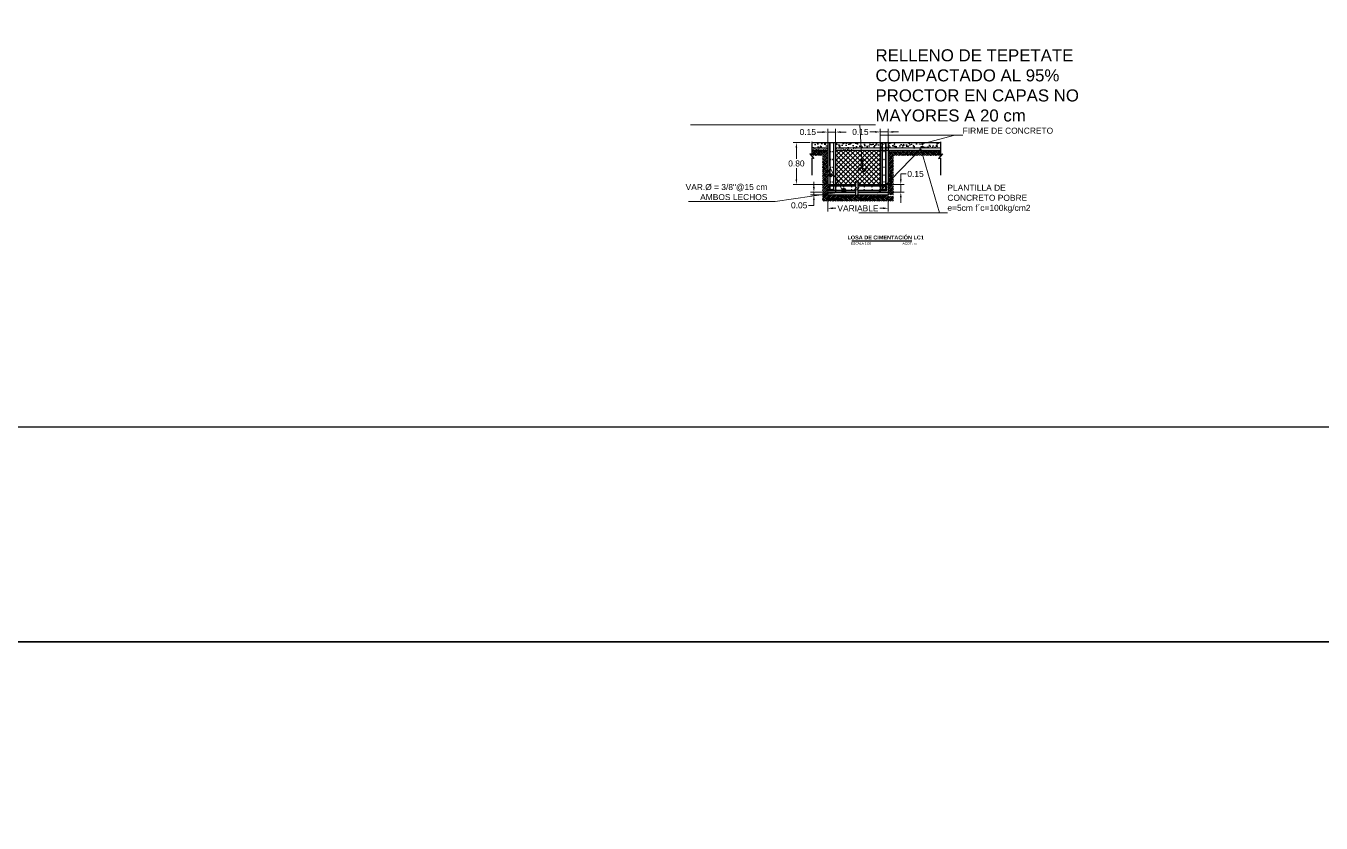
# Model space of a CAD drawing. Header units: metres. Extents: x 14 to 161, y 5 to 309.
# Drawn here: x 105.04 to 129.81, y 239.77 to 255.01 of the extents above; entities that cross this region are included whole.
import ezdxf
from ezdxf import colors
from ezdxf.entities.mleader import LeaderData, LeaderLine
from ezdxf.enums import TextEntityAlignment as Align
from ezdxf.math import Vec2, Vec3

# ---------------------------------------------------------------- set-up
doc = ezdxf.new("R2010")
doc.units = ezdxf.units.M
doc.header["$PDMODE"] = 35
doc.linetypes.add('CENTRO2', pattern=[0.9, 0.6, -0.1, 0.1, -0.1])
for name, color, linetype, lineweight in [('E-Armado', 2, 'Continuous', 18), ('E-Hatch', 1, 'Continuous', 5), ('E-LCent', 8, 'CENTRO2', 5), ('E-Plantilla', 2, 'Continuous', 20), ('E-Varilla', 3, 'Continuous', 18)]:
    doc.layers.add(name, color=color, linetype=linetype, lineweight=lineweight)
for name, color, linetype in [('E-Cotas', 2, 'Continuous'), ('E-Firme', 5, 'Continuous'), ('E-Pie', 1, 'Continuous'), ('E-Titulo', 2, 'Continuous'), ('E-Zapata', 4, 'Continuous')]:
    doc.layers.add(name, color=color, linetype=linetype)
doc.styles.add('General', font='arial.ttf', dxfattribs={"height": 2.3})
doc.styles.add('Texto_Minimo', font='arial.ttf', dxfattribs={"height": 1.8})
doc.styles.add('Titulos', font='', dxfattribs={"height": 6})
doc.styles.get('Titulos').set_extended_font_data('Arial', bold=True)
doc.dimstyles.new('Generales', dxfattribs={"dimscale": 0, "dimtxt": 2.3, "dimasz": 2, "dimexe": 1.25, "dimexo": 0.625, "dimtad": 0, "dimtih": 1, "dimtoh": 1, "dimzin": 1, "dimdsep": 46, "dimtxsty": 'General', "dimcen": 2, "dimclrd": 2, "dimclre": 2, "dimclrt": 3, "dimadec": 0, "dimazin": 0, "dimtfac": 1, "dimtmove": 0, "dimatfit": 3, "dimfxl": 1, "dimlwd": 13, "dimlwe": 13, "dimarcsym": 0})

# ---------------------------------------------------------------- blocks, each defined once
blk = doc.blocks.new('*U521')
at = {"layer": 'E-Armado', "color": 3}
blk.add_circle((0, 0), 0.0476, dxfattribs=at)
at = {"layer": 'E-LCent', "ltscale": 0.05}
for p, q in [((-0.0952, 0), (0.0952, 0)), ((0, -0.0952), (0, 0.0952))]:
    blk.add_line(p, q, dxfattribs=at)
blk = doc.blocks.new('*D1149')
at = {"layer": 'Defpoints', "color": 0, "ltscale": 0.5, "transparency": 16777216}
for p in [(120.075, 252.776, 0), (119.779, 251.976), (120.378, 251.976, 0)]:
    blk.add_point(p, dxfattribs=at)
at = {"layer": 'E-Cotas', "color": 2, "linetype": 'Continuous', "lineweight": 13, "ltscale": 0.5, "transparency": 16777216}
for p, q in [((120.043, 252.776), (119.716, 252.776)), ((119.779, 252.676), (119.779, 252.466)), ((119.779, 252.076), (119.779, 252.286)), ((120.346, 251.976), (119.716, 251.976))]:
    blk.add_line(p, q, dxfattribs=at)
at = {"layer": 'E-Cotas', "color": 2, "ltscale": 0.5, "transparency": 16777216}
for points in [[(119.762, 252.676), (119.795, 252.676), (119.779, 252.776)], [(119.762, 252.076), (119.795, 252.076), (119.779, 251.976)]]:
    blk.add_solid(points, dxfattribs=at)
at = {"layer": 'E-Cotas', "color": 3, "ltscale": 0.5, "transparency": 16777216, "insert": (119.779, 252.376), "char_height": 0.115, "attachment_point": 5, "style": 'General'}
blk.add_mtext('0.80', dxfattribs=at)
blk = doc.blocks.new('*D1150')
at = {"layer": 'Defpoints', "color": 0, "ltscale": 0.5, "transparency": 16777216}
for p in [(120.113, 251.776), (120.378, 251.826, 0), (120.378, 251.776, 0)]:
    blk.add_point(p, dxfattribs=at)
at = {"layer": 'E-Cotas', "color": 2, "linetype": 'Continuous', "lineweight": 13, "ltscale": 0.5, "transparency": 16777216}
for p, q in [((120.113, 251.926), (120.113, 252.026)), ((120.346, 251.826), (120.051, 251.826)), ((120.346, 251.776), (120.051, 251.776)), ((120.113, 251.826), (120.113, 251.776)), ((120.113, 251.576), (120.013, 251.576)), ((120.113, 251.676), (120.113, 251.576))]:
    blk.add_line(p, q, dxfattribs=at)
at = {"layer": 'E-Cotas', "color": 2, "ltscale": 0.5, "transparency": 16777216}
for points in [[(120.097, 251.926), (120.13, 251.926), (120.113, 251.826)], [(120.097, 251.676), (120.13, 251.676), (120.113, 251.776)]]:
    blk.add_solid(points, dxfattribs=at)
at = {"layer": 'E-Cotas', "color": 3, "ltscale": 0.5, "transparency": 16777216, "insert": (119.832, 251.576), "char_height": 0.115, "attachment_point": 5, "style": 'General'}
blk.add_mtext('0.05', dxfattribs=at)
blk = doc.blocks.new('*D1151')
at = {"layer": 'Defpoints', "color": 0, "ltscale": 0.5, "transparency": 16777216}
for p in [(120.378, 251.776, 0), (121.534, 251.776, 0), (121.534, 251.52)]:
    blk.add_point(p, dxfattribs=at)
at = {"layer": 'E-Cotas', "color": 2, "linetype": 'Continuous', "lineweight": 13, "ltscale": 0.5, "transparency": 16777216}
for p, q in [((120.378, 251.745), (120.378, 251.458)), ((121.534, 251.745), (121.534, 251.458)), ((120.478, 251.52), (120.536, 251.52)), ((121.434, 251.52), (121.375, 251.52))]:
    blk.add_line(p, q, dxfattribs=at)
at = {"layer": 'E-Cotas', "color": 2, "ltscale": 0.5, "transparency": 16777216}
for points in [[(120.478, 251.537), (120.478, 251.503), (120.378, 251.52)], [(121.434, 251.537), (121.434, 251.503), (121.534, 251.52)]]:
    blk.add_solid(points, dxfattribs=at)
at = {"layer": 'E-Cotas', "color": 3, "ltscale": 0.5, "transparency": 16777216, "insert": (120.956, 251.52), "char_height": 0.115, "attachment_point": 5, "style": 'General'}
blk.add_mtext('VARIABLE', dxfattribs=at)
blk = doc.blocks.new('*D1153')
at = {"layer": 'Defpoints', "color": 0, "ltscale": 0.5, "transparency": 16777216}
for p in [(120.528, 252.977), (120.378, 252.756, 0), (120.528, 252.756, 0)]:
    blk.add_point(p, dxfattribs=at)
at = {"layer": 'E-Cotas', "color": 2, "linetype": 'Continuous', "lineweight": 13, "ltscale": 0.5, "transparency": 16777216}
for p, q in [((120.278, 252.977), (120.178, 252.977)), ((120.378, 252.788), (120.378, 253.039)), ((120.528, 252.977), (120.378, 252.977)), ((120.528, 252.788), (120.528, 253.039)), ((120.628, 252.977), (120.728, 252.977))]:
    blk.add_line(p, q, dxfattribs=at)
at = {"layer": 'E-Cotas', "color": 2, "ltscale": 0.5, "transparency": 16777216}
for points in [[(120.278, 252.993), (120.278, 252.96), (120.378, 252.977)], [(120.628, 252.993), (120.628, 252.96), (120.528, 252.977)]]:
    blk.add_solid(points, dxfattribs=at)
at = {"layer": 'E-Cotas', "color": 3, "ltscale": 0.5, "transparency": 16777216, "insert": (119.997, 252.977), "char_height": 0.115, "attachment_point": 5, "style": 'General'}
blk.add_mtext('0.15', dxfattribs=at)
blk = doc.blocks.new('TITULO2')
blk.add_line((0.485, -0.291), (-0.665, -0.291))
for tag, height, style, p in [('TÍTULO', 2.3, 'General', (-0.114, -0.223)), ('ESCALA', 0.045, 'Texto_Minimo', (-0.489, -0.338)), ('ACOTACIÓN', 0.045, 'Texto_Minimo', (0.263, -0.337))]:
    blk.add_attdef(tag, text='', height=height, dxfattribs=dict(style=style)).set_placement(p, align=Align.MIDDLE_CENTER)
blk = doc.blocks.new('*D1155')
at = {"layer": 'Defpoints', "color": 0, "ltscale": 0.5, "transparency": 16777216}
for p in [(121.384, 252.979), (121.384, 252.756, 0), (121.534, 252.756, 0)]:
    blk.add_point(p, dxfattribs=at)
at = {"layer": 'E-Cotas', "color": 2, "linetype": 'Continuous', "lineweight": 13, "ltscale": 0.5, "transparency": 16777216}
for p, q in [((121.284, 252.979), (121.184, 252.979)), ((121.384, 252.788), (121.384, 253.041)), ((121.534, 252.979), (121.384, 252.979)), ((121.534, 252.788), (121.534, 253.041)), ((121.634, 252.979), (121.734, 252.979))]:
    blk.add_line(p, q, dxfattribs=at)
at = {"layer": 'E-Cotas', "color": 2, "ltscale": 0.5, "transparency": 16777216}
for points in [[(121.284, 252.996), (121.284, 252.962), (121.384, 252.979)], [(121.634, 252.996), (121.634, 252.962), (121.534, 252.979)]]:
    blk.add_solid(points, dxfattribs=at)
at = {"layer": 'E-Cotas', "color": 3, "ltscale": 0.5, "transparency": 16777216, "insert": (121.003, 252.979), "char_height": 0.115, "attachment_point": 5, "style": 'General'}
blk.add_mtext('0.15', dxfattribs=at)
blk = doc.blocks.new('*D1156')
at = {"layer": 'Defpoints', "color": 0, "ltscale": 0.5, "transparency": 16777216}
for p in [(121.534, 251.976, 0), (121.534, 251.826, 0), (121.776, 251.826)]:
    blk.add_point(p, dxfattribs=at)
at = {"layer": 'E-Cotas', "color": 2, "linetype": 'Continuous', "lineweight": 13, "ltscale": 0.5, "transparency": 16777216}
for p, q in [((121.565, 251.976), (121.839, 251.976)), ((121.776, 252.076), (121.776, 252.176)), ((121.776, 252.176), (121.876, 252.176)), ((121.776, 251.826), (121.776, 251.976)), ((121.565, 251.826), (121.839, 251.826)), ((121.776, 251.726), (121.776, 251.626))]:
    blk.add_line(p, q, dxfattribs=at)
at = {"layer": 'E-Cotas', "color": 2, "ltscale": 0.5, "transparency": 16777216}
for points in [[(121.759, 252.076), (121.793, 252.076), (121.776, 251.976)], [(121.759, 251.726), (121.793, 251.726), (121.776, 251.826)]]:
    blk.add_solid(points, dxfattribs=at)
at = {"layer": 'E-Cotas', "color": 3, "ltscale": 0.5, "transparency": 16777216, "insert": (122.057, 252.176), "char_height": 0.115, "attachment_point": 5, "style": 'General'}
blk.add_mtext('0.15', dxfattribs=at)

msp = doc.modelspace()

# ---------------------------------------------------------------- hatches: boundary and pattern name
at = {"layer": 'E-Firme'}
h = msp.add_hatch(dxfattribs=at)
h.set_pattern_fill('AR-CONC', color=3, scale=0.000999, style=0)
h.set_pattern_definition([(50, (-965.72731, 184.31675), (0.182002484, -0.015923146), [0.01903095, -0.20934045]), (355, (-965.72731, 184.31675), (-0.035207583, 0.190865586), [0.01522476, -0.16747236]), (100.451, (-965.71214, 184.31542), (0.14679556, 0.17494157), [0.01617381, -0.17791191]), (46.1842, (-965.7273, 184.3675), (0.27080796, -0.042000286), [0.028546425, -0.314010675]), (96.6356, (-965.70474, 184.364), (0.23716683, 0.24717813), [0.024260715, -0.266867865]), (351.184, (-965.7273, 184.3675), (0.2371672, 0.24717769), [0.02283714, -0.25120854]), (21, (-965.70193, 184.35481), (0.151463265, -0.102163253), [0.01903095, -0.20934045]), (326, (-965.70193, 184.3548), (0.061740226, 0.184003778), [0.01522476, -0.16747236]), (71.4514, (-965.68931, 184.3463), (0.213203074, 0.081840935), [0.01617381, -0.17791191]), (37.5, (-965.72731, 184.31675), (0.0030855146, 0.084470484), [0, -0.165442392, 0, -0.17000982, 0, -0.168106725]), (7.5, (-965.72731, 184.31675), (0.066752843, 0.100080394), [0, -0.096930972, 0, -0.161636202, 0, -0.064070865]), (327.5, (-965.783895, 184.31675), (0.1354550046, -0.0057230152), [0, -0.0634365, 0, -0.19792188, 0, -0.26262711]), (317.5, (-965.80927, 184.31675), (0.147981052, 0.025401065), [0, -0.08246745, 0, -0.131440428, 0, -0.18650331])])
h.paths.add_polyline_path([(120.52756, 252.77648), (120.52756, 252.67648), (122.53692, 252.67648), (122.53692, 252.77648)])
h.paths.add_polyline_path([(120.07458, 252.77648), (120.07458, 252.67648), (120.37756, 252.67648), (120.37756, 252.77648)])
at = {"layer": 'E-Hatch'}
h = msp.add_hatch(dxfattribs=at)
h.set_pattern_fill('EARTH', color=256, scale=0.24975, angle=45, style=0)
h.set_pattern_definition([(45, (-258.625213, 266.526577), (7e-18, 0.088299959), [0.0624375, -0.0624375]), (45, (-258.64177, 266.54313), (7e-18, 0.088299959), [0.0624375, -0.0624375]), (45, (-258.658326, 266.55969), (7e-18, 0.088299959), [0.0624375, -0.0624375]), (135, (-258.658326, 266.570727), (-0.088299959, 1e-17), [0.0624375, -0.0624375]), (135, (-258.64177, 266.58728), (-0.088299959, 1e-17), [0.0624375, -0.0624375]), (135, (-258.625213, 266.60384), (-0.088299959, 1e-17), [0.0624375, -0.0624375])])
h.paths.add_polyline_path([(120.27983, 251.65651), (120.37757, 251.65645), (120.27906, 251.65651)])
h.paths.add_polyline_path([(122.53692, 252.55142), (122.53692, 252.62653), (121.53398, 252.61163), (121.53398, 251.75426), (121.63398, 251.7542), (121.63398, 252.52663), (122.546, 252.52663), (122.57508, 252.5621)])
h.paths.add_polyline_path([(120.03643, 252.5621), (120.0655, 252.52663), (120.27766, 252.52663), (120.2776, 251.65651), (121.6349, 251.65651), (121.63554, 251.77642), (120.3775, 251.77648), (120.37756, 252.62653), (120.07458, 252.62653), (120.07458, 252.55142)])
at = {"layer": 'E-Hatch', "ltscale": 0.4}
h = msp.add_hatch(dxfattribs=at)
h.set_pattern_fill('ANSI37', color=256, scale=0.02, style=0)
h.set_pattern_definition([(45, (26.02639, -6.14247), (-0.04490128, 0.04490128), []), (135, (26.02639, -6.14247), (-0.04490128, -0.04490128), [])])
h.paths.add_polyline_path([(121.38398, 252.62653), (120.52756, 252.62653), (120.52756, 251.9764), (121.38398, 251.9764)])
at = {"layer": 'E-Plantilla', "ltscale": 0.4}
h = msp.add_hatch(dxfattribs=at)
h.set_pattern_fill('AR-CONC', color=256, scale=0.004995, style=0)
h.set_pattern_definition([(50, (-235.229428, 274.654533), (0.035827146, -0.0031344691), [0.00374625, -0.04120875]), (355, (-235.229428, 274.654533), (-0.006930629, 0.037571997), [0.002997, -0.032967]), (100.4514, (-235.226443, 274.654272), (0.0288965436, 0.034437505), [0.0031838225, -0.0350220485]), (46.1842, (-235.22943, 274.664523), (0.0533086904, -0.008267675), [0.005619375, -0.061813125]), (96.6356, (-235.224986, 274.663834), (0.046686402, 0.048657188), [0.004775734, -0.052533064]), (351.1842, (-235.22943, 274.664523), (0.046686364, 0.048657224), [0.0044955, -0.0494505]), (21, (-235.224433, 274.662025), (0.0298155073, -0.0201108136), [0.00374625, -0.04120875]), (326, (-235.224433, 274.662025), (0.012153601, 0.0362212448), [0.002997, -0.032967]), (71.4514, (-235.22195, 274.66035), (0.0419691203, 0.0161103983), [0.0031838225, -0.0350220485]), (37.5, (-235.229428, 274.654533), (0.00060738477, 0.016628048), [0, -0.0325674, 0, -0.0334665, 0, -0.033091875]), (7.5, (-235.229428, 274.654533), (0.0131403234, 0.019700865), [0, -0.0190809, 0, -0.03181815, 0, -0.012612375]), (327.5, (-235.240567, 274.654533), (0.0266644307, -0.00112661584), [0, -0.0124875, 0, -0.038961, 0, -0.05169825]), (317.5, (-235.245562, 274.654533), (0.0291301492, 0.0050002439), [0, -0.01623375, 0, -0.0258741, 0, -0.03671325])])
h.paths.add_polyline_path([(120.52756, 252.67648), (120.52756, 252.62653), (120.88048, 252.62653), (120.88048, 252.67648)])
h.paths.add_polyline_path([(120.07458, 252.67648), (120.07458, 252.62653), (120.37756, 252.62653), (120.37756, 252.67648)])
h = msp.add_hatch(dxfattribs=at)
h.set_pattern_fill('AR-CONC', color=256, scale=0.004995, style=0)
h.set_pattern_definition([(50, (-232.896095, 274.654533), (0.035827146, -0.0031344691), [0.00374625, -0.04120875]), (355, (-232.896095, 274.654533), (-0.006930629, 0.037571997), [0.002997, -0.032967]), (100.4514, (-232.89311, 274.654272), (0.0288965436, 0.034437505), [0.0031838225, -0.0350220485]), (46.1842, (-232.896095, 274.664523), (0.0533086904, -0.008267675), [0.005619375, -0.061813125]), (96.6356, (-232.89165, 274.663834), (0.046686402, 0.048657188), [0.004775734, -0.052533064]), (351.1842, (-232.896095, 274.664523), (0.046686364, 0.048657224), [0.0044955, -0.0494505]), (21, (-232.8911, 274.662025), (0.0298155073, -0.0201108136), [0.00374625, -0.04120875]), (326, (-232.8911, 274.662025), (0.012153601, 0.0362212448), [0.002997, -0.032967]), (71.4514, (-232.888615, 274.66035), (0.0419691203, 0.0161103983), [0.0031838225, -0.0350220485]), (37.5, (-232.896095, 274.654533), (0.00060738477, 0.016628048), [0, -0.0325674, 0, -0.0334665, 0, -0.033091875]), (7.5, (-232.896095, 274.654533), (0.0131403234, 0.019700865), [0, -0.0190809, 0, -0.03181815, 0, -0.012612375]), (327.5, (-232.907233, 274.654533), (0.0266644307, -0.00112661584), [0, -0.0124875, 0, -0.038961, 0, -0.05169825]), (317.5, (-232.912228, 274.654533), (0.0291301492, 0.0050002439), [0, -0.01623375, 0, -0.0258741, 0, -0.03671325])])
h.paths.add_polyline_path([(122.53692, 252.62653), (122.53692, 252.67648), (120.88048, 252.67648), (120.88048, 252.62653)])
at = {"layer": 'E-Plantilla'}
h = msp.add_hatch(dxfattribs=at)
h.set_pattern_fill('AR-CONC', color=2, scale=0.004995, style=0)
h.set_pattern_definition([(50, (-227.055962, 284.474974), (0.035827146, -0.0031344691), [0.00374625, -0.04120875]), (355, (-227.055962, 284.474974), (-0.006930629, 0.037571997), [0.002997, -0.032967]), (100.4514, (-227.052976, 284.474713), (0.0288965436, 0.034437505), [0.0031838225, -0.0350220485]), (46.1842, (-227.05596, 284.484964), (0.0533086904, -0.008267675), [0.005619375, -0.061813125]), (96.6356, (-227.05152, 284.484275), (0.046686402, 0.048657188), [0.004775734, -0.052533064]), (351.1842, (-227.05596, 284.484964), (0.046686364, 0.048657224), [0.0044955, -0.0494505]), (21, (-227.050967, 284.482466), (0.0298155073, -0.0201108136), [0.00374625, -0.04120875]), (326, (-227.050967, 284.482466), (0.012153601, 0.0362212448), [0.002997, -0.032967]), (71.4514, (-227.048482, 284.48079), (0.0419691203, 0.0161103983), [0.0031838225, -0.0350220485]), (37.5, (-227.055962, 284.474974), (0.00060738477, 0.016628048), [0, -0.0325674, 0, -0.0334665, 0, -0.033091875]), (7.5, (-227.055962, 284.474974), (0.0131403234, 0.019700865), [0, -0.0190809, 0, -0.03181815, 0, -0.012612375]), (327.5, (-227.067101, 284.474974), (0.0266644307, -0.00112661584), [0, -0.0124875, 0, -0.038961, 0, -0.05169825]), (317.5, (-227.072096, 284.474974), (0.0291301492, 0.0050002439), [0, -0.01623375, 0, -0.0258741, 0, -0.03671325])])
h.paths.add_polyline_path([(120.91192, 251.77645), (120.91192, 251.8264), (120.38098, 251.8264), (120.38098, 251.77645)])
h.paths.add_polyline_path([(120.95073, 251.8264), (120.95073, 251.77645), (121.53398, 251.77645), (121.53398, 251.8264)])

# ---------------------------------------------------------------- linework, layer by layer
at = {"layer": 'E-Armado'}
for p, q in [((120.415, 252.77648, 0), (120.41544, 251.87935, 0.00003)), ((120.42557, 252.77648, 0.00001), (120.42601, 251.88327, 0.00007)), ((120.48585, 252.77648, 0.00001), (120.48616, 251.88328, 0.00003)), ((120.49642, 252.77648, 0.00001), (120.49672, 251.87937, -0.00001)), ((121.41512, 252.77648, 0.00001), (121.41481, 251.87937, -0.00001)), ((121.42568, 252.77648, 0.00001), (121.42538, 251.88328, 0.00003)), ((121.48597, 252.77648, 0.00001), (121.48553, 251.88327, 0.00007)), ((121.49653, 252.77648, 0), (121.4961, 251.87935, 0.00003)), ((120.37756, 252.62653, -0.00001), (120.07458, 252.62653, -0.00001)), ((120.52756, 252.62653, -0.00001), (122.53692, 252.62653, -0.00001)), ((120.41811, 251.94076, 0.00001), (120.91192, 251.94076, 0.00001)), ((120.42021, 251.95142, -0.00001), (120.91192, 251.95142, -0.00001)), ((120.95073, 251.95142, -0.00001), (121.49132, 251.95142, -0.00001)), ((120.95073, 251.94076, 0.00001), (121.49342, 251.94076, 0.00001)), ((120.40253, 251.9093, -0.00001), (120.40253, 251.93374, -0.00001)), ((120.40253, 251.9093, -0.00001), (120.41312, 251.9093, 0.00001)), ((120.40253, 251.89349, -0.00001), (120.40253, 251.86906, -0.00001)), ((120.40253, 251.89349, -0.00001), (120.41312, 251.89349, 0.00001)), ((120.41312, 251.9093, 0.00001), (120.41312, 251.93577, 0.00001)), ((120.41312, 251.89349, 0.00001), (120.41312, 251.86906, 0.00001)), ((120.41811, 251.86406, 0.00001), (120.91192, 251.86406, 0.00001)), ((120.42021, 251.85137, -0.00001), (120.91192, 251.85137, -0.00001)), ((120.48417, 251.86561, -0.00001), (120.428, 251.86559, 0.00003)), ((120.431, 251.87828, 0.00007), (120.48116, 251.87829, 0.00003)), ((120.95073, 251.86406, 0.00001), (121.49342, 251.86406, 0.00001)), ((120.95073, 251.85137, -0.00001), (121.49132, 251.85137, -0.00001)), ((121.42737, 251.86561, -0.00001), (121.48354, 251.86559, 0.00003)), ((121.48053, 251.87828, 0.00007), (121.43038, 251.87829, 0.00003)), ((121.49842, 251.9093, 0.00001), (121.49842, 251.93577, 0.00001)), ((121.50901, 251.9093, -0.00001), (121.49842, 251.9093, 0.00001)), ((121.49842, 251.89349, 0.00001), (121.49842, 251.86906, 0.00001)), ((121.50901, 251.89349, -0.00001), (121.49842, 251.89349, 0.00001)), ((121.50901, 251.9093, -0.00001), (121.50901, 251.93374, -0.00001)), ((121.50901, 251.89349, -0.00001), (121.50901, 251.86906, -0.00001))]:
    msp.add_line(p, q, dxfattribs=at)
for centre, radius, start, end in [((120.42021, 251.93374, -0.00001), 0.01768, 90, 180), ((120.41811, 251.93577, 0.00001), 0.005, 90, 180), ((121.49132, 251.93374, -0.00001), 0.01768, 0, 90), ((121.49342, 251.93577, 0.00001), 0.005, 0, 90), ((120.42021, 251.86906, -0.00001), 0.01768, 180, 270), ((120.41811, 251.86906, 0.00001), 0.005, 180, 270), ((120.43229, 251.88212, 0.00003), 0.01708, 189.337561, 255.443865), ((120.431, 251.88327, 0.00007), 0.005, 180, 270), ((120.48116, 251.88328, 0.00003), 0.005, 270, 0), ((120.47987, 251.88214, -0.00001), 0.01708, 284.556135, 350.662439), ((121.43166, 251.88214, -0.00001), 0.01708, 189.337561, 255.443865), ((121.43038, 251.88328, 0.00003), 0.005, 180, 270), ((121.48053, 251.88327, 0.00007), 0.005, 270, 0), ((121.47925, 251.88212, 0.00003), 0.01708, 284.556135, 350.662439), ((121.49132, 251.86906, -0.00001), 0.01768, 270, 0), ((121.49342, 251.86906, 0.00001), 0.005, 270, 0)]:
    msp.add_arc(centre, radius, start, end, dxfattribs=at)
at = {"layer": 'E-Cotas', "elevation": -0.00001}
for points in [[(120.07458, 252.79289), (120.07458, 252.55142), (120.03643, 252.5621), (120.11274, 252.46901), (120.07458, 252.48065), (120.07458, 252.15423)], [(122.53692, 252.79289), (122.53692, 252.55142), (122.57508, 252.5621), (122.49877, 252.46901), (122.53692, 252.48065), (122.53692, 252.15423)]]:
    msp.add_lwpolyline(points, dxfattribs=at)
at = {"layer": 'E-Cotas'}
for points in [[(120.91192, 252.03645), (120.91192, 251.91559), (120.93102, 251.92094), (120.89282, 251.87434), (120.91192, 251.88017), (120.91192, 251.69837)], [(120.95073, 252.03645), (120.95073, 251.91559), (120.96982, 251.92094), (120.93163, 251.87434), (120.95073, 251.88017), (120.95073, 251.69837)]]:
    msp.add_lwpolyline(points, dxfattribs=at)
at = {"layer": 'E-Cotas', "color": 2, "ltscale": 0.5}
for centre in [(120.43471, 252.15273, 0.00003), (120.68489, 251.87273, 0.00003)]:
    msp.add_circle(centre, 0.03078, dxfattribs=at)
at = {"layer": 'E-Cotas', "color": 4}
msp.add_spline([(120.95688, 252.22805, -0.00001), (121.0203, 252.29875, -0.00001), (121.05927, 252.22098, -0.00001), (121.12356, 252.30195, -0.00001)], degree=3, dxfattribs=at)
at = {"layer": 'E-Firme'}
msp.add_line((120.07458, 252.77648, -0.00001), (122.53692, 252.77648, -0.00001), dxfattribs=at)
at = {"layer": 'E-Pie', "color": 1}
for points in [[(65.38178, 308.85366), (161.00678, 308.85366), (161.00678, 243.22866), (65.38178, 243.22866)], [(65.38178, 243.22866), (161.00678, 243.22866), (161.00678, 177.60366), (65.38178, 177.60366)]]:
    msp.add_lwpolyline(points, close=True, dxfattribs=at)
at = {"layer": 'E-Pie', "color": 5}
msp.add_lwpolyline([(69.65758, 304.74116), (69.65758, 247.34116), (156.91409, 247.34116), (156.91409, 304.74116)], close=True, dxfattribs=at)
at = {"layer": 'E-Plantilla'}
for p, q in [((120.07458, 252.67648, -0.00001), (120.37756, 252.67648, -0.00001)), ((120.52756, 252.67648, -0.00001), (122.53692, 252.67648, -0.00001)), ((121.08028, 252.67648, -0.00001), (122.53692, 252.67648, -0.00001))]:
    msp.add_line(p, q, dxfattribs=at)
at = {"layer": 'E-Plantilla', "color": 2}
for p, q in [((120.37756, 251.8264, -0.00001), (120.37756, 251.77645, -0.00001)), ((120.37756, 251.77645, -0.00001), (120.91192, 251.77645, -0.00001)), ((120.95073, 251.77645, -0.00001), (121.53398, 251.77645, -0.00001)), ((121.53398, 251.8264, -0.00001), (121.53398, 251.77645, -0.00001))]:
    msp.add_line(p, q, dxfattribs=at)
at = {"layer": 'E-Zapata', "color": 3}
for p, q in [((120.37756, 252.77648, -0.00001), (120.37756, 251.8064, -0.00001)), ((120.52756, 252.77648, -0.00001), (120.52756, 251.8264, -0.00001)), ((121.38398, 252.77648, -0.00001), (121.38398, 251.8264, -0.00001)), ((121.53398, 252.77648, -0.00001), (121.53398, 251.8064, -0.00001)), ((120.37756, 251.9764, -0.00001), (120.91192, 251.9764, -0.00001)), ((120.37756, 251.9764, -0.00001), (120.37756, 251.8264, -0.00001)), ((120.95073, 251.9764, -0.00001), (121.53398, 251.9764, -0.00001)), ((121.53398, 251.9764, -0.00001), (121.53398, 251.8264, -0.00001)), ((120.37756, 251.8264, -0.00001), (120.91192, 251.8264, -0.00001)), ((120.95073, 251.8264, -0.00001), (121.53398, 251.8264, -0.00001))]:
    msp.add_line(p, q, dxfattribs=at)

# ---------------------------------------------------------------- block references
at = {"layer": 'E-Titulo'}
ref = msp.add_blockref('TITULO2', (121.50396, 251.1844), dxfattribs=at)
ref.add_attrib('TÍTULO', 'LOSA DE CIMENTACIÓN LC1', dxfattribs={"layer": '0', "height": 0.075, "style": 'Titulos'}).set_placement((121.48655, 250.96112), align=Align.MIDDLE_CENTER)
ref.add_attrib('ESCALA', 'ESCALA 1:50', dxfattribs={"layer": '0', "height": 0.045, "style": 'Texto_Minimo'}).set_placement((121.01486, 250.84659), align=Align.MIDDLE_CENTER)
ref.add_attrib('ACOTACIÓN', 'ACOT.: m', dxfattribs={"layer": '0', "height": 0.045, "style": 'Texto_Minimo'}).set_placement((121.94733, 250.84659), align=Align.MIDDLE_CENTER)
at = {"layer": 'E-Varilla', "yscale": 0.111, "zscale": 0.111, "rotation": 180}
for p, xscale in [((120.43471, 252.60273, 0.00003), -0.111), ((120.43471, 252.45273, 0.00003), -0.111), ((120.47672, 252.60273, 0.00003), -0.111), ((120.47672, 252.45273, 0.00003), -0.111), ((121.43482, 252.60273, 0.00003), 0.111), ((121.43482, 252.45273, 0.00003), 0.111), ((121.47683, 252.60273, 0.00003), 0.111), ((121.47683, 252.45273, 0.00003), 0.111), ((120.43471, 252.30273, 0.00003), -0.111), ((120.47672, 252.30273, 0.00003), -0.111), ((121.43482, 252.30273, 0.00003), 0.111), ((121.47683, 252.30273, 0.00003), 0.111), ((120.43471, 252.15273, 0.00003), -0.111), ((120.43471, 252.02273, 0.00003), -0.111), ((120.47672, 252.15273, 0.00003), -0.111), ((120.47672, 252.02273, 0.00003), -0.111), ((120.53489, 251.93185, 0.00003), -0.111), ((120.68489, 251.93185, 0.00003), -0.111), ((120.83489, 251.93185, 0.00003), -0.111), ((121.07665, 251.93185, 0.00003), 0.111), ((121.22665, 251.93185, 0.00003), 0.111), ((121.37665, 251.93185, 0.00003), 0.111), ((121.43482, 252.15273, 0.00003), 0.111), ((121.43482, 252.02273, 0.00003), 0.111), ((121.47683, 252.15273, 0.00003), 0.111), ((121.47683, 252.02273, 0.00003), 0.111), ((120.43471, 251.88419, 0.00003), -0.111), ((120.47672, 251.88419, 0.00003), -0.111), ((120.53489, 251.87273, 0.00003), -0.111), ((120.68489, 251.87273, 0.00003), -0.111), ((120.83489, 251.87273, 0.00003), -0.111), ((121.07665, 251.87273, 0.00003), 0.111), ((121.22665, 251.87273, 0.00003), 0.111), ((121.37665, 251.87273, 0.00003), 0.111), ((121.43482, 251.88419, 0.00003), 0.111), ((121.47683, 251.88419, 0.00003), 0.111)]:
    msp.add_blockref('*U521', p, dxfattribs=dict(at, xscale=xscale))

# ---------------------------------------------------------------- dimensions: what is measured, and where the dimension line sits
at = {"layer": 'E-Cotas', "color": 30, "ltscale": 0.5, "true_color": 0xf26722}
dim = msp.add_linear_dim(base=(120.52756, 252.97658), p1=(120.37756, 252.7564, -0.00001), p2=(120.52756, 252.7564, -0.00001), dimstyle='Generales', dxfattribs=at)
dim.commit()
dim.dimension.update_dxf_attribs({"geometry": '*D1153', "text_midpoint": (119.99652, 252.97658), "dimtype": 160})
for base, p1, p2, angle, picture, middle in [((121.38398, 252.97898), (121.53398, 252.7564, -0.00001), (121.38398, 252.7564, -0.00001), 180, '*D1155', (121.00294, 252.97898)), ((119.77855, 251.9764), (120.07458, 252.77648, -0.00001), (120.37756, 251.9764, -0.00001), 90, '*D1149', (119.77855, 252.37644)), ((120.11318, 251.77645), (120.37756, 251.8264, -0.00001), (120.37756, 251.77645, -0.00001), 90, '*D1150', (119.83214, 251.57645))]:
    dim = msp.add_linear_dim(base=base, p1=p1, p2=p2, angle=angle, dimstyle='Generales', dxfattribs=at)
    dim.commit()
    dim.dimension.update_dxf_attribs({"geometry": picture, "text_midpoint": middle})
dim = msp.add_linear_dim(base=(121.77601, 251.8264), p1=(121.53398, 251.9764, -0.00001), p2=(121.53398, 251.8264, -0.00001), angle=90, dimstyle='Generales', dxfattribs=at)
dim.commit()
dim.dimension.update_dxf_attribs({"geometry": '*D1156', "text_midpoint": (122.05705, 252.1764), "dimtype": 160})
dim = msp.add_linear_dim(base=(121.53398, 251.52001), p1=(120.37756, 251.77645, -0.00001), p2=(121.53398, 251.77645, -0.00001), text='VARIABLE', dimstyle='Generales', dxfattribs=at)
dim.commit()
dim.dimension.update_dxf_attribs({"geometry": '*D1151', "text_midpoint": (120.95577, 251.52001)})

# ---------------------------------------------------------------- leaders
ml = msp.add_multileader_mtext('Standard', dxfattribs=at)
ml.set_content('RELLENO DE TEPETATE\\PCOMPACTADO AL 95%\\PPROCTOR EN CAPAS NO\\PMAYORES A 20 cm', color=3, style='General')
ml.set_leader_properties(color=2, linetype='Continuous', lineweight=15)
ml.build(insert=Vec2(0, 0))
ml.multileader.update_dxf_attribs({"text_left_attachment_type": 5, "text_right_attachment_type": 5, "dogleg_length": 3, "arrow_head_size": 0.2, "scale": 0.1})
ctx = ml.context
ctx.base_point, ctx.scale, ctx.char_height, ctx.arrow_head_size, ctx.landing_gap_size, ctx.plane_origin = Vec3(121.29124, 253.11682, -0.00001), 0.1, 0.23, 0.2, 0, Vec3(120.70225, 252.2556, -0.00001)
ctx.left_attachment, ctx.right_attachment = 5, 5
notes = []
notes.append((ctx, [(0, (1, 1, 0), (120.99124, 253.11682, -0.00001), (1, 0), 0.3, [(0, [(121.04182, 252.2556, -0.00001)], 0, [])])]))
ctx.mtext.insert, ctx.mtext.flow_direction = Vec3(121.29124, 254.55914, -0.00001), 5
ml = msp.add_multileader_mtext('Standard', dxfattribs=at)
ml.set_content('FIRME DE CONCRETO', color=3, style='General')
ml.set_leader_properties(color=2, linetype='Continuous', lineweight=15)
ml.build(insert=Vec2(0, 0))
ml.multileader.update_dxf_attribs({"text_left_attachment_type": 5, "text_right_attachment_type": 5, "dogleg_length": 3, "arrow_head_size": 0.1, "scale": 0.05})
ctx = ml.context
ctx.base_point, ctx.scale, ctx.char_height, ctx.arrow_head_size, ctx.landing_gap_size, ctx.plane_origin = Vec3(122.95904, 252.92037, -0.00001), 0.05, 0.115, 0.1, 0, Vec3(122.11031, 252.72886, -0.00001)
ctx.left_attachment, ctx.right_attachment = 5, 5
notes.append((ctx, [(0, (1, 1, 0), (122.80904, 252.92037, -0.00001), (1, 0), 0.15, [(0, [(122.11031, 252.72886, -0.00001)], 0, [])])]))
ctx.mtext.insert, ctx.mtext.flow_direction = Vec3(122.95904, 253.06041, -0.00001), 5
ml = msp.add_multileader_mtext('Standard', dxfattribs=at)
ml.set_content('PLANTILLA DE \\PCONCRETO POBRE\\Pe=5cm f´c=100kg/cm2 ', color=3, style='General')
ml.set_leader_properties(color=2, linetype='Continuous', lineweight=15)
ml.build(insert=Vec2(0, 0))
ml.multileader.update_dxf_attribs({"text_left_attachment_type": 5, "text_right_attachment_type": 5, "dogleg_length": 3, "arrow_head_size": 0.1, "scale": 0.05})
ctx = ml.context
ctx.base_point, ctx.scale, ctx.char_height, ctx.arrow_head_size, ctx.landing_gap_size, ctx.plane_origin = Vec3(122.66684, 251.43304), 0.05, 0.115, 0.1, 0, Vec3(120.16919, 251.37629)
ctx.left_attachment, ctx.right_attachment = 5, 5
notes.append((ctx, [(1, (1, 1, 0), (122.51684, 251.43304), (1, 0), 0.15, [(1, [(121.32393, 251.79688), (122.16187, 252.65575)], 0, [])])]))
ctx.mtext.insert, ctx.mtext.flow_direction = Vec3(122.66684, 251.96918), 5
ml = msp.add_multileader_mtext('Standard', dxfattribs=at)
ml.set_content('VAR.%%C = 3/8"@15 cm\\PAMBOS LECHOS', color=3, style='General')
ml.set_leader_properties(color=2, linetype='Continuous', lineweight=15)
ml.build(insert=Vec2(0, 0))
ml.multileader.update_dxf_attribs({"text_left_attachment_type": 5, "text_right_attachment_type": 5, "dogleg_length": 3, "arrow_head_size": 0.1, "scale": 0.05})
ctx = ml.context
ctx.base_point, ctx.scale, ctx.char_height, ctx.arrow_head_size, ctx.landing_gap_size, ctx.plane_origin = Vec3(117.6707, 251.64722, 0.00003), 0.05, 0.115, 0.1, 0, Vec3(120.43472, 252.15339, 0.00003)
ctx.left_attachment, ctx.right_attachment, ctx.text_align_type = 5, 5, 2
notes.append((ctx, [(0, (1, 1, 0), (119.3736, 251.64722, 0.00003), (-1, 0), 0.15, [(3, [(120.40394, 252.15339, 0.00003), (120.41524, 252.30127, 0.00003), (120.65412, 251.87357, 0.00003), (120.77725, 251.85137, 0.00003)], 0, [])])]))
ctx.mtext.insert, ctx.mtext.alignment, ctx.mtext.flow_direction = Vec3(119.2236, 251.98316, 0.00003), 3, 5
for ctx, leaders in notes:
    for number, flags, end, landing, length, lines in leaders:
        leader = LeaderData()
        leader.index, (leader.has_last_leader_line, leader.has_dogleg_vector, leader.attachment_direction) = number, flags
        leader.last_leader_point, leader.dogleg_vector, leader.dogleg_length = Vec3(end), Vec3(landing), length
        for number, points, colour, breaks in lines:
            line = LeaderLine()
            line.index, line.vertices, line.color, line.breaks = number, Vec3.list(points), colors.encode_raw_color(colour), breaks
            leader.lines.append(line)
        ctx.leaders.append(leader)

doc.saveas('drawing.dxf')
